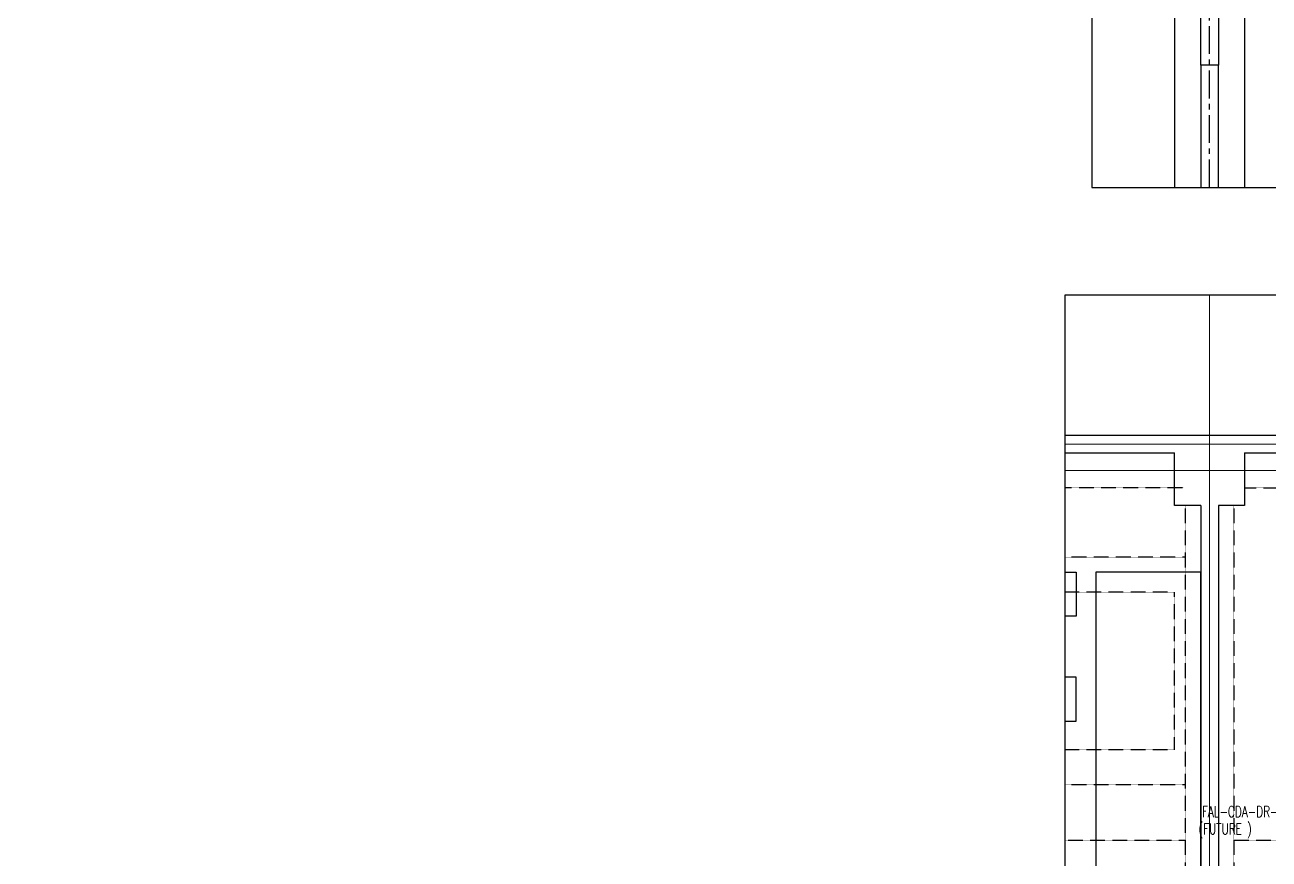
# Model space of a CAD drawing. Extents: x 0 to 160756, y 0 to 229247.
# Drawn here: x 40607 to 54815, y 99386 to 108912 of the extents above; entities that cross this region are included whole.
import ezdxf
from ezdxf.enums import TextEntityAlignment as Align
from ezdxf.xclip import XClip

# ---------------------------------------------------------------- set-up
doc = ezdxf.new("R2010")
doc.units = 0
doc.header["$LTSCALE"] = 10
doc.header["$XCLIPFRAME"] = 2
for name, pattern in [('H12設備棟3F$0$CENTERK3', [2.749, 2.5, -0.083, 0.083, -0.083]), ('H12設備棟3F$0$CENTERK5', [6.916, 6.667, -0.083, 0.083, -0.083]), ('H12設備棟3F$0$HIDDEN', [0.375, 0.25, -0.125]), ('XCM7P30CDA$0$CENTER', [50.8, 31.75, -6.35, 6.35, -6.35])]:
    doc.linetypes.add(name, pattern=pattern)
for name, color, linetype in [('H12設備棟3F$0$ARC-BEAM', 252, 'H12設備棟3F$0$HIDDEN'), ('H12設備棟3F$0$H-SIN', 252, 'H12設備棟3F$0$CENTERK5'), ('H12設備棟3F$0$K-SIN', 252, 'H12設備棟3F$0$CENTERK3'), ('H12設備棟3F$0$KABE1', 252, 'Continuous'), ('H12設備棟3F$0$\uf4c9\ue50a', 252, 'Continuous'), ('XCM7P30CDA$0$CCL', 252, 'XCM7P30CDA$0$CENTER'), ('XCM7P30CDA$0$KABE1', 252, 'Continuous'), ('XCM7P30CDA$0$SUGATA3', 252, 'Continuous'), ('XCM7Q30CDA-200K$0$U-CDA-TXT', 4, 'Continuous')]:
    doc.layers.add(name, color=color, linetype=linetype)
doc.styles.add('XCM7Q30CDA-200K$0$aa-txt', font='simplex.shx', dxfattribs={"width": 0.8, "bigfont": 'chineset.shx'})

# ---------------------------------------------------------------- blocks, each defined once
blk = doc.blocks.new('H12設備棟3F')
at = {"layer": 'H12設備棟3F$0$ARC-BEAM'}
for p, q in [((53835.2, 103625.3), (51435.2, 103625.3)), ((54535.2, 103625.3), (62735.2, 103625.3)), ((53860.2, 95375.3), (53860.2, 103425.3)), ((54410.2, 103425.3), (54410.2, 95375.3)), ((53860.2, 102835.3), (49835.2, 102835.3)), ((53735.2, 102435.3), (45535.2, 102435.3)), ((53735.2, 100635.3), (53735.2, 102435.3)), ((53735.2, 100635.3), (45535.2, 100635.3)), ((53860.2, 100235.3), (49835.2, 100235.3)), ((49835.2, 99600.3), (53860.2, 99600.3)), ((54410.2, 99600.3), (58435.2, 99600.3))]:
    blk.add_line(p, q, dxfattribs=at)
at = {"layer": 'H12設備棟3F$0$H-SIN', "lineweight": 5}
for p, q in [((54135.2, 61882.1), (54135.2, 107531.3)), ((31421.4, 103825.3), (81271.4, 103825.3))]:
    blk.add_line(p, q, dxfattribs=at)
at = {"layer": 'H12設備棟3F$0$K-SIN', "lineweight": 5}
blk.add_line((80531.4, 104125.3), (31241.4, 104125.3), dxfattribs=at)
at = {"layer": 'H12設備棟3F$0$KABE1', "linetype": 'Continuous', "lineweight": 30}
for p, q in [((41635.2, 104225.3), (72535.2, 104225.3)), ((45535.2, 104025.3), (53735.2, 104025.3)), ((53735.2, 103425.3), (53735.2, 104025.3)), ((54535.2, 104025.3), (62735.2, 104025.3)), ((54535.2, 104025.3), (54535.2, 103425.3)), ((54035.2, 103425.3), (53735.2, 103425.3)), ((54035.2, 103425.3), (54035.2, 95375.3)), ((54235.2, 103425.3), (54235.2, 95375.3)), ((54535.2, 103425.3), (54235.2, 103425.3))]:
    blk.add_line(p, q, dxfattribs=at)
at = {"layer": 'H12設備棟3F$0$\uf4c9\ue50a'}
for points in [[(50910.4, 102161.9), (50910.4, 102661.9), (52610.4, 102661.9), (52610.4, 102161.9)], [(54035.2, 97661.9), (54035.2, 102661.9), (52835.2, 102661.9), (52835.2, 97661.9)], [(52610.4, 101461.9), (50910.4, 101461.9), (50910.4, 100961.9), (52610.4, 100961.9)]]:
    blk.add_lwpolyline(points, close=True, dxfattribs=at)
blk = doc.blocks.new('XCM7Q30CDA-200K')
at = {"layer": 'XCM7Q30CDA-200K$0$U-CDA-TXT', "style": 'XCM7Q30CDA-200K$0$aa-txt', "width": 0.7}
blk.add_text('FAL-CDA-DR-101', height=125, dxfattribs=at).set_placement((54049, 99866))
blk.add_text('(FUTURE )', height=125, dxfattribs=at).set_placement((54313, 99722), align=Align.MIDDLE)
blk = doc.blocks.new('XCM7P30CDA$0$A$C9a307472')
at = {"layer": 'XCM7P30CDA$0$CCL'}
blk.add_line((29850, -8197), (29850, 27549), dxfattribs=at)
at = {"layer": 'XCM7P30CDA$0$KABE1', "linetype": 'Continuous'}
for p, q in [((29750, 12600), (29750, 13300)), ((29950, 13300), (29950, 12600))]:
    blk.add_line(p, q, dxfattribs=at)
at = {"layer": 'XCM7P30CDA$0$KABE1'}
blk.add_line((29950, 12600), (29750, 12600), dxfattribs=at)
at = {"layer": 'XCM7P30CDA$0$SUGATA3'}
for p, q in [((29450, 13920), (29450, 6600)), ((30250, 13920), (30250, 6600)), ((29750, 12600), (29750, 11100)), ((29950, 11100), (29950, 12600))]:
    blk.add_line(p, q, dxfattribs=at)
blk = doc.blocks.new('XCM7P30CDA')
at = {"color": 4}
ref = blk.add_blockref('XCM7P30CDA$0$A$C9a307472', (24285.2, 95852.5), dxfattribs=at)
XClip(ref).set_block_clipping_path([(28505.8252583833, 11204.571428573), (50624.999999999, 21456.3991779214)])

msp = doc.modelspace()

# ---------------------------------------------------------------- block references
for name in ['XCM7P30CDA', 'XCM7Q30CDA-200K']:
    msp.add_blockref(name, (0, 0))
ref = msp.add_blockref('H12設備棟3F', (0, 0))
XClip(ref).set_block_clipping_path([(52480.8428845762, 60066.8604644329), (84559.6547477046, 105824.4625800119)])

doc.saveas('drawing.dxf')
